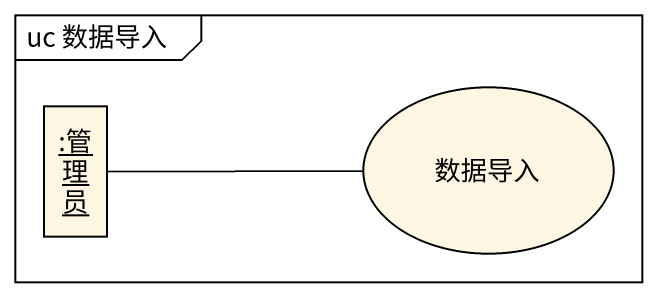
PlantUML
@startuml
mainframe uc 数据导入
allowmixing
hide circle
hide empty members
object ":管理员" as 管理员
usecase 数据导入
管理员 -right- 数据导入
@enduml
